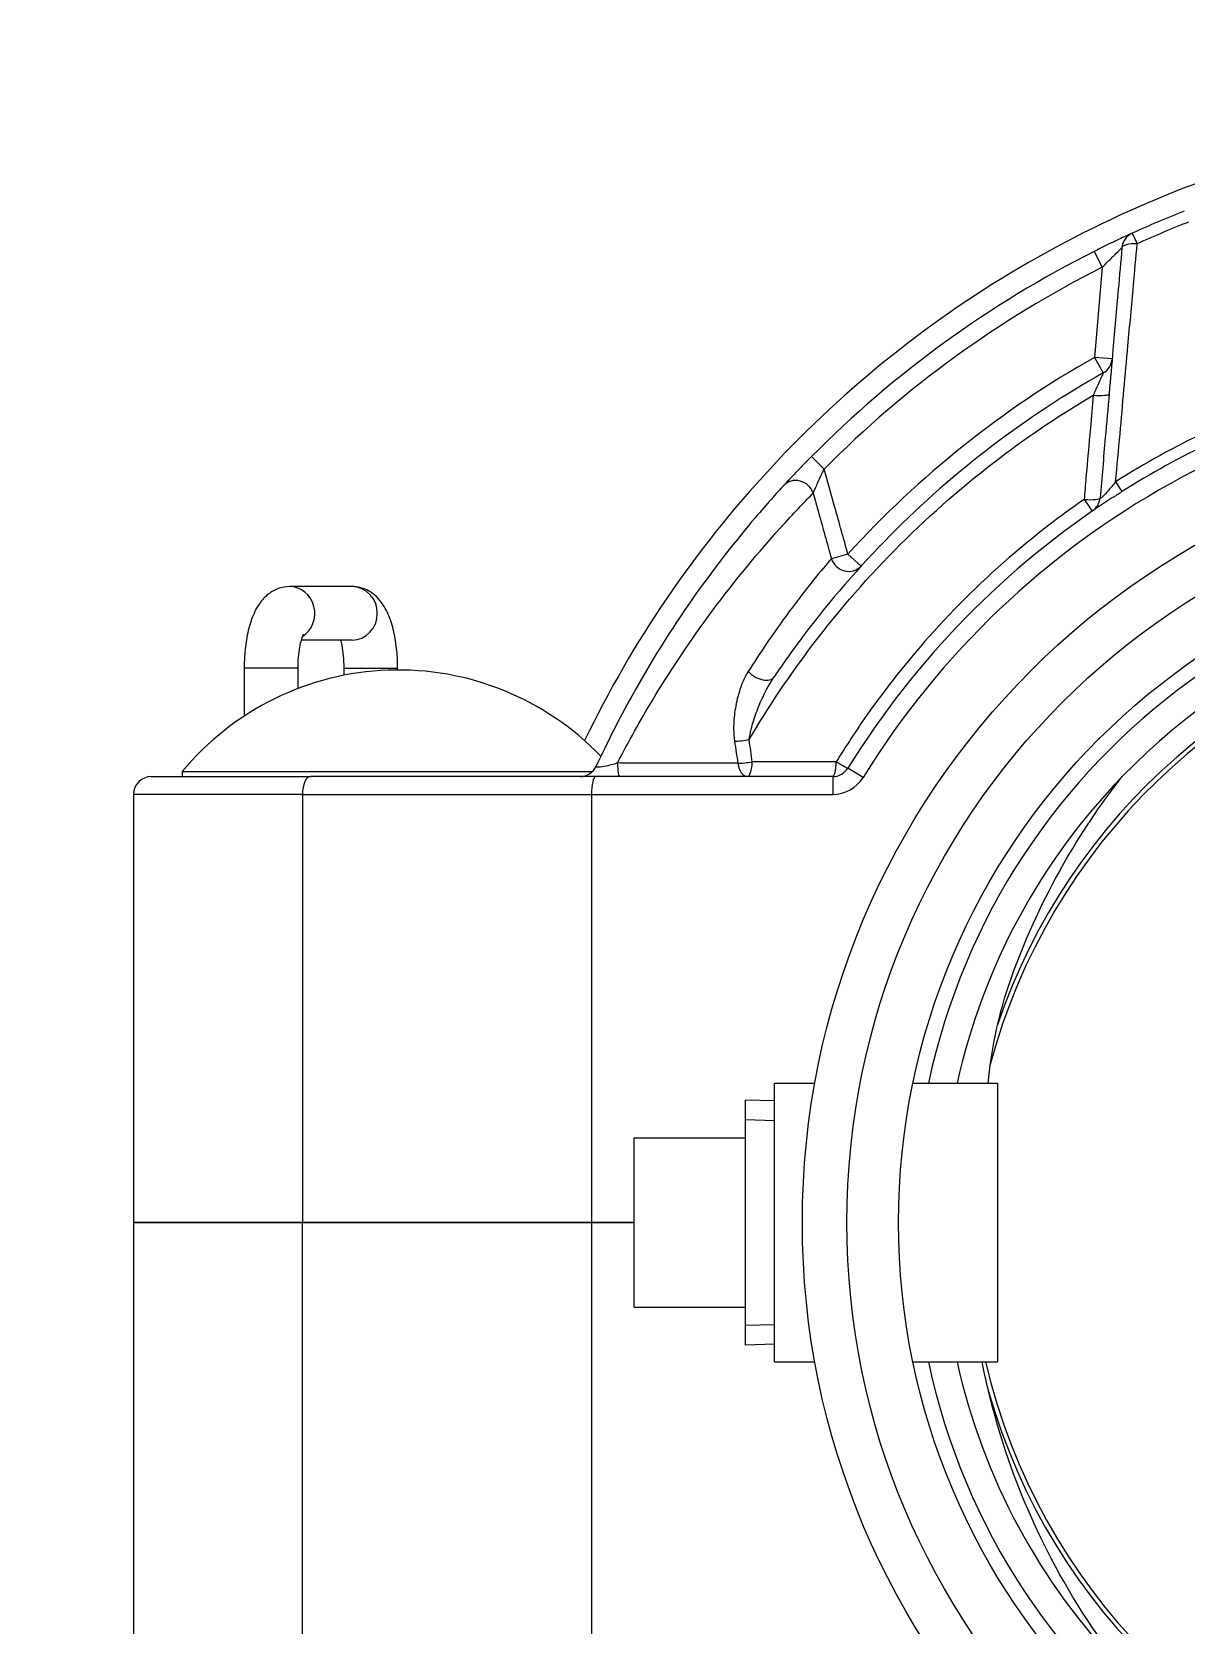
# Model space of a CAD drawing. Header units: millimetres. Extents: x -20146070 to 165023, y -3349561 to 35447.
# Drawn here: x -29120.3 to -29031.7, y -10992.3 to -10870 of the extents above; entities that cross this region are included whole.
import ezdxf
from ezdxf import colors
from ezdxf.entities.mleader import LeaderData, LeaderLine
from ezdxf.math import Vec2, Vec3

# ---------------------------------------------------------------- set-up
doc = ezdxf.new("R2010")
doc.units = ezdxf.units.MM
doc.header["$LTSCALE"] = 50
doc.linetypes.add('CONTINOUS', pattern=[0])
for name, color, linetype in [('ASPL- FM200-DEVICES', 8, 'Continuous'), ('F--FM 200 Cylinder', 8, 'Continuous'), ('M_FIREALAM-_E-', 10, 'Continuous')]:
    doc.layers.add(name, color=color, linetype=linetype)
doc.styles.add('RomanS', font='romans__.ttf', dxfattribs={"width": 0.75, "height": 40})
doc.linetypes.add('DRY_RISER', pattern='A,0.5,-0.2,["DR",Standard,S=0.1,R=0,X=-0.05,Y=-0.05],-0.2', length=0.9)

# ---------------------------------------------------------------- blocks, each defined once
blk = doc.blocks.new('180')
at = {"layer": 'ASPL- FM200-DEVICES', "color": 1, "lineweight": 5}
for p, q in [((-38711.478, -130315.397), (-38710.931, -130315.148)), ((-38705.032, -130316.427), (-38705.112, -130317.338)), ((-38698.745, -130316.25), (-38698.236, -130315.929)), ((-38710.546, -130317.345), (-38709.729, -130316.934)), ((-38709.729, -130316.934), (-38705.112, -130317.338)), ((-38705.112, -130317.338), (-38704.315, -130316.889)), ((-38667.92, -130322.311), (-38653.636, -130322.311)), ((-38667.92, -130326.638), (-38667.92, -130322.311)), ((-38653.636, -130326.638), (-38653.636, -130322.311)), ((-38694.42, -130329.296), (-38695.035, -130329.972)), ((-38683.585, -130329.199), (-38684.066, -130329.976)), ((-38695.035, -130329.972), (-38694.799, -130330.821)), ((-38699.394, -130331.188), (-38700.038, -130331.836)), ((-38683.632, -130330.754), (-38682.718, -130330.754)), ((-38683.632, -130330.754), (-38683.632, -130342.901)), ((-38682.718, -130343.118), (-38682.718, -130330.754)), ((-38667.92, -130333.738), (-38667.92, -130331.667)), ((-38653.636, -130333.738), (-38653.636, -130331.667)), ((-38653.636, -130333.738), (-38667.92, -130333.738)), ((-38667.009, -130333.738), (-38667.055, -130335.224)), ((-38665.993, -130333.738), (-38666.039, -130335.224)), ((-38655.517, -130335.224), (-38655.563, -130333.738)), ((-38654.547, -130333.738), (-38654.501, -130335.224)), ((-38654.501, -130335.224), (-38667.055, -130335.224)), ((-38665.12, -130340.937), (-38665.12, -130335.224)), ((-38656.436, -130340.937), (-38656.436, -130335.224)), ((-38656.436, -130340.937), (-38665.12, -130340.937)), ((-38660.778, -130343.118), (-38660.778, -130340.937)), ((-38660.778, -130340.937), (-38660.778, -130343.118)), ((-38683.898, -130364.089), (-38683.898, -130343.062)), ((-38683.632, -130342.901), (-38683.632, -130357.522)), ((-38682.718, -130357.933), (-38682.718, -130343.118)), ((-38682.718, -130343.118), (-38660.778, -130343.118)), ((-38660.778, -130357.933), (-38660.778, -130343.118)), ((-38660.778, -130343.118), (-38638.838, -130343.118)), ((-38660.778, -130343.118), (-38660.778, -130357.933)), ((-38689.197, -130355.796), (-38689.197, -130353.054)), ((-38689.095, -130353.054), (-38689.197, -130353.054)), ((-38693.368, -130355.382), (-38693.368, -130358.587)), ((-38690.626, -130355.382), (-38690.626, -130358.001)), ((-38688.824, -130355.796), (-38689.197, -130355.796)), ((-38683.632, -130365.677), (-38683.632, -130357.522)), ((-38682.718, -130357.933), (-38682.718, -130366.591)), ((-38682.718, -130357.933), (-38660.778, -130357.933)), ((-38660.778, -130357.933), (-38660.778, -130366.591)), ((-38638.838, -130357.933), (-38660.778, -130357.933)), ((-38660.778, -130366.591), (-38660.778, -130357.933)), ((-38689.197, -130358.173), (-38689.197, -130360.916)), ((-38689.197, -130358.173), (-38688.139, -130358.173)), ((-38689.197, -130360.916), (-38686.733, -130360.916)), ((-38683.898, -130364.089), (-38683.632, -130364.089)), ((-38682.718, -130366.591), (-38660.778, -130366.591)), ((-38660.778, -130366.591), (-38638.838, -130366.591))]:
    blk.add_line(p, q, dxfattribs=at)
for radius in [229.344, 229.022, 228.544, 39.995, 37.71, 35.059]:
    blk.add_circle((-38660.778, -130292.314), radius, dxfattribs=at)
for centre, radius, start, end in [((-38660.778, -130292.314), 235.904, 90, 270), ((-38660.778, -130292.314), 232.83, 90, 270), ((-38660.778, -130292.314), 229.973, 90, 270), ((-38660.778, -130292.314), 43.366, 121.72997, 238.27003), ((-38660.778, -130292.314), 34.282, 282.0247, 257.9753), ((-38660.778, -130292.314), 32.853, 128.65985, 225.92079), ((-38660.778, -130292.314), 31.653, 130.41923, 251.31866), ((-38660.778, -130292.314), 31.653, 285.85368, 49.58077), ((-38660.778, -130292.314), 31.425, 130.77505, 255.06562), ((-38660.778, -130292.314), 31.425, 283.13656, 49.22495), ((-38660.778, -130292.314), 44.882, 205.44599, 212.22827), ((-38660.778, -130292.314), 44.28, 205.44599, 212.22827), ((-38660.778, -130292.314), 55.708, 201.50758, 204.47894), ((-38660.778, -130292.314), 55.106, 201.50758, 204.47894), ((-38710.646, -130315.018), 0.914, 204.47894, 265), ((-38705.112, -130317.338), 0.914, 29.44223, 85), ((-38660.778, -130292.314), 44.28, 212.9672, 238.27003), ((-38660.778, -130292.314), 32.853, 225.92079, 257.44414), ((-38660.778, -130292.314), 32.853, 282.55586, 314.07921), ((-38660.778, -130292.314), 54.794, 206.7, 225.19056), ((-38697.991, -130317.961), 0.914, 34.57415, 85), ((-38660.778, -130292.314), 55.708, 206.7, 225.19056), ((-38660.778, -130292.314), 50.908, 209.44223, 227.70731), ((-38684.547, -130330.754), 1.828, 0, 58.27003), ((-38684.547, -130330.754), 0.914, 0, 58.27003), ((-38674.7, -130353.016), 14.395, 133.8603, 230.28486), ((-38684.547, -130343.706), 0.914, 0, 65.17943), ((-38682.718, -130365.677), 0.914, 180, 270)]:
    blk.add_arc(centre, radius, start, end, dxfattribs=at)
for centre, major_axis, ratio, start_param, end_param in [((-38710.646, -130315.018), (-0.08, -0.911), 0.30205, 4.881503, 6.283185), ((-38703.332, -130317.494), (0.08, 0.911), 0.16447, 4.827555, 6.283185), ((-38697.991, -130317.961), (0.08, 0.911), 0.164256, 4.830039, 6.283185), ((-38697.991, -130317.961), (0.753, 0.519), 0.013723, 4.91427, 6.283185), ((-38695.035, -130329.972), (0.615, 0.676), 0.950802, 4.17362, 6.283185), ((-38684.547, -130330.754), (0.481, 0.778), 0.039724, 4.976816, 6.283185), ((-38684.547, -130330.754), (0.914, 0), 0.205116, 0, 1.399902), ((-38697.919, -130332.599), (-0.62, -0.672), 0.946472, 4.183078, 6.283185), ((-38689.254, -130334.513), (0.511, 0.758), 0.599993, 4.331925, 6.283185), ((-38685.681, -130335.288), (0.13, -0.905), 0.210979, 0.961696, 1.82156), ((-38684.547, -130335.124), (0.914, 0), 0.275099, 0, 1.402869), ((-38684.547, -130335.124), (0.131, -0.905), 0.210615, 0.962931, 1.81783), ((-38684.547, -130335.124), (0.914, 0), 0.558658, 4.967973, 6.283185), ((-38684.547, -130341.677), (0.914, 0), 0.120855, 4.9525, 6.283185), ((-38682.718, -130342.901), (-0.914, 0), 0.237088, 0, 1.570796), ((-38691.997, -130355.382), (-1.371, 0), 0.939693, 3.141593, 6.283185), ((-38691.997, -130358.587), (-1.371, 0), 0.939693, 3.670003, 6.283185), ((-38682.718, -130357.522), (-0.914, 0), 0.448941, 0, 1.570796)]:
    blk.add_ellipse(centre, major_axis=major_axis, ratio=ratio, start_param=start_param, end_param=end_param, dxfattribs=at)
for points, knots in [([(-38717.25, -130286.141), (-38717.628, -130289.598), (-38717.688, -130293.088), (-38717.427, -130296.565), (-38717.212, -130299.43), (-38716.779, -130302.281), (-38716.135, -130305.073), (-38715.507, -130307.798), (-38714.679, -130310.473), (-38713.658, -130313.075), (-38711.591, -130318.338), (-38708.719, -130323.311), (-38705.197, -130327.729), (-38701.673, -130332.149), (-38697.466, -130336.056), (-38692.789, -130339.245), (-38690.46, -130340.834), (-38688.015, -130342.247), (-38685.477, -130343.473)], [0.0184051, 0.0184051, 0.0184051, 0.0184051, 0.0476837, 0.0476837, 0.0476837, 0.0718112, 0.0718112, 0.0718112, 0.0953563, 0.0953563, 0.0953563, 0.1429923, 0.1429923, 0.1429923, 0.190647, 0.190647, 0.190647, 0.2143814, 0.2143814, 0.2143814, 0.2143814]), ([(-38711.478, -130315.397), (-38711.478, -130315.397), (-38711.471, -130315.413), (-38711.419, -130315.527), (-38711.329, -130315.725), (-38711.096, -130316.22), (-38710.963, -130316.499), (-38710.733, -130316.97), (-38710.639, -130317.159), (-38710.546, -130317.345)], [-0.3442745, -0.3442745, -0.3442745, -0.3442745, -0.3002737, -0.3002737, -0.177681, -0.177681, -0.0683388, -0.0683388, 0, 0, 0, 0]), ([(-38698.745, -130316.25), (-38699.564, -130316.175), (-38700.382, -130316.101), (-38702.704, -130315.89), (-38704.207, -130315.754), (-38705.707, -130315.619), (-38706.736, -130315.526), (-38707.764, -130315.433), (-38709.505, -130315.276), (-38710.218, -130315.212), (-38710.931, -130315.148)], [0.239884, 0.239884, 0.239884, 0.239884, 0.524535, 0.524535, 1.04907, 1.04907, 1.04907, 1.408748, 1.408748, 1.658767, 1.658767, 1.658767, 1.658767]), ([(-38709.729, -130316.934), (-38709.829, -130316.838), (-38709.928, -130316.741), (-38710.174, -130316.497), (-38710.317, -130316.353), (-38710.565, -130316.098), (-38710.663, -130315.996), (-38710.718, -130315.937), (-38710.726, -130315.929), (-38710.726, -130315.929)], [0, 0, 0, 0, 0.0683388, 0.0683388, 0.177681, 0.177681, 0.3002737, 0.3002737, 0.3442745, 0.3442745, 0.3442745, 0.3442745]), ([(-38710.726, -130315.929), (-38710.014, -130315.991), (-38709.301, -130316.054), (-38707.563, -130316.206), (-38706.537, -130316.296), (-38705.509, -130316.386), (-38704.011, -130316.517), (-38702.511, -130316.648), (-38699.977, -130316.87), (-38698.945, -130316.96), (-38697.911, -130317.05)], [-1.658767, -1.658767, -1.658767, -1.658767, -1.408748, -1.408748, -1.04907, -1.04907, -1.04907, -0.524535, -0.524535, -0.164528, -0.164528, -0.164528, -0.164528]), ([(-38698.745, -130316.25), (-38698.583, -130316.383), (-38698.421, -130316.518), (-38698.06, -130316.832), (-38697.892, -130316.993), (-38697.889, -130317.047), (-38697.896, -130317.052), (-38697.911, -130317.05)], [0, 0, 0, 0, 0.0994273, 0.0994273, 0.2585109, 0.2585109, 0.2961763, 0.2961763, 0.2961763, 0.2961763]), ([(-38673.691, -130321.466), (-38675.533, -130320.783), (-38677.336, -130319.946), (-38680.66, -130318.066), (-38682.194, -130317.04), (-38683.632, -130315.915)], [4.042203, 4.042203, 4.042203, 4.042203, 4.664245, 4.664245, 5.242021, 5.242021, 5.242021, 5.242021]), ([(-38637.924, -130315.915), (-38639.759, -130317.349), (-38641.794, -130318.657), (-38646.148, -130320.868), (-38648.468, -130321.772), (-38651.771, -130322.688), (-38652.701, -130322.908), (-38653.636, -130323.091)], [0, 0, 0, 0, 0.777196, 0.777196, 1.554392, 1.554392, 1.854047, 1.854047, 1.854047, 1.854047]), ([(-38704.315, -130316.889), (-38704.315, -130316.889), (-38704.309, -130316.892), (-38704.278, -130316.906), (-38704.243, -130316.921), (-38704.135, -130316.97), (-38704.052, -130317.007), (-38703.839, -130317.102), (-38703.702, -130317.163), (-38703.434, -130317.284), (-38703.305, -130317.343), (-38703.174, -130317.402)], [0, 0, 0, 0, 0.032687, 0.032687, 0.0849863, 0.0849863, 0.1529753, 0.1529753, 0.235611, 0.235611, 0.304269, 0.304269, 0.304269, 0.304269]), ([(-38704.315, -130316.889), (-38703.198, -130318.868), (-38701.941, -130320.779), (-38699.161, -130324.431), (-38697.637, -130326.168), (-38696.009, -130327.785), (-38694.381, -130329.402), (-38692.634, -130330.914), (-38690.12, -130332.801), (-38689.437, -130333.287), (-38688.743, -130333.755)], [0.007268, 0.007268, 0.007268, 0.007268, 0.751067, 0.751067, 1.502133, 1.502133, 1.502133, 2.2532, 2.2532, 2.526105, 2.526105, 2.526105, 2.526105]), ([(-38703.174, -130317.402), (-38702.618, -130317.451), (-38702.061, -130317.499), (-38700.651, -130317.622), (-38699.797, -130317.696), (-38698.944, -130317.77), (-38698.573, -130317.803), (-38698.203, -130317.835), (-38697.833, -130317.867)], [0.100993, 0.100993, 0.100993, 0.100993, 0.2897145, 0.2897145, 0.5794289, 0.5794289, 0.5794289, 0.705031, 0.705031, 0.705031, 0.705031]), ([(-38685.528, -130335.037), (-38687.209, -130334.044), (-38688.837, -130332.951), (-38692.207, -130330.39), (-38693.923, -130328.89), (-38695.522, -130327.289), (-38697.12, -130325.689), (-38698.617, -130323.971), (-38701.142, -130320.635), (-38702.207, -130319.044), (-38703.174, -130317.402)], [-2.899582, -2.899582, -2.899582, -2.899582, -2.2532, -2.2532, -1.502133, -1.502133, -1.502133, -0.751067, -0.751067, -0.119027, -0.119027, -0.119027, -0.119027]), ([(-38697.833, -130317.867), (-38696.984, -130319.093), (-38696.072, -130320.279), (-38693.771, -130322.98), (-38692.334, -130324.449), (-38690.804, -130325.811), (-38689.53, -130326.946), (-38688.186, -130328.012), (-38686.005, -130329.546), (-38685.206, -130330.071), (-38684.391, -130330.569)], [0.186997, 0.186997, 0.186997, 0.186997, 0.684749, 0.684749, 1.369498, 1.369498, 1.369498, 1.940163, 1.940163, 2.258899, 2.258899, 2.258899, 2.258899]), ([(-38667.92, -130322.789), (-38668.753, -130322.71), (-38669.584, -130322.584), (-38671.525, -130322.179), (-38672.627, -130321.861), (-38673.691, -130321.466)], [0.6941192, 0.6941192, 0.6941192, 0.6941192, 0.9581023, 0.9581023, 1.3173145, 1.3173145, 1.3173145, 1.3173145]), ([(-38695.035, -130329.972), (-38695.829, -130330.193), (-38696.623, -130330.414), (-38698.076, -130330.82), (-38698.735, -130331.004), (-38699.394, -130331.188)], [-0.564208, -0.564208, -0.564208, -0.564208, -0.2893577, -0.2893577, -0.0612978, -0.0612978, -0.0612978, -0.0612978]), ([(-38698.155, -130331.753), (-38698.177, -130331.744), (-38698.205, -130331.732), (-38698.292, -130331.694), (-38698.358, -130331.665), (-38698.517, -130331.595), (-38698.61, -130331.553), (-38698.847, -130331.446), (-38698.998, -130331.376), (-38699.232, -130331.266), (-38699.313, -130331.227), (-38699.394, -130331.188)], [-0.2864885, -0.2864885, -0.2864885, -0.2864885, -0.2507099, -0.2507099, -0.1934642, -0.1934642, -0.131826, -0.131826, -0.0453057, -0.0453057, 0, 0, 0, 0]), ([(-38698.155, -130331.753), (-38697.831, -130331.663), (-38697.506, -130331.573), (-38696.387, -130331.262), (-38695.593, -130331.041), (-38694.799, -130330.821)], [0.1769403, 0.1769403, 0.1769403, 0.1769403, 0.2893577, 0.2893577, 0.564208, 0.564208, 0.564208, 0.564208]), ([(-38694.799, -130330.821), (-38694.515, -130331.065), (-38694.133, -130331.385), (-38693.079, -130332.234), (-38692.361, -130332.79), (-38690.791, -130333.92), (-38689.944, -130334.496), (-38689.022, -130335.079)], [0.09152, 0.09152, 0.09152, 0.09152, 0.505144, 0.505144, 1.010289, 1.010289, 1.471599, 1.471599, 1.471599, 1.471599]), ([(-38684.391, -130330.569), (-38684.391, -130330.739), (-38684.391, -130330.908), (-38684.392, -130331.576), (-38684.392, -130332.074), (-38684.392, -130332.569), (-38684.392, -130332.983), (-38684.393, -130333.396), (-38684.393, -130334.165), (-38684.393, -130334.522), (-38684.394, -130334.876)], [0.1138295, 0.1138295, 0.1138295, 0.1138295, 0.1722234, 0.1722234, 0.3444468, 0.3444468, 0.3444468, 0.4884302, 0.4884302, 0.6138244, 0.6138244, 0.6138244, 0.6138244]), ([(-38700.038, -130331.836), (-38699.94, -130331.934), (-38699.841, -130332.031), (-38699.557, -130332.309), (-38699.374, -130332.486), (-38699.088, -130332.759), (-38698.974, -130332.866), (-38698.783, -130333.045), (-38698.703, -130333.119), (-38698.598, -130333.216), (-38698.565, -130333.247), (-38698.539, -130333.271)], [0, 0, 0, 0, 0.0453057, 0.0453057, 0.131826, 0.131826, 0.1934642, 0.1934642, 0.2507099, 0.2507099, 0.2864885, 0.2864885, 0.2864885, 0.2864885]), ([(-38684.329, -130341.784), (-38685.431, -130341.216), (-38686.503, -130340.617), (-38689.296, -130338.939), (-38690.934, -130337.82), (-38692.393, -130336.722), (-38694.034, -130335.489), (-38695.468, -130334.262), (-38697.228, -130332.657), (-38697.781, -130332.122), (-38698.155, -130331.753)], [-2.546419, -2.546419, -2.546419, -2.546419, -2.127713, -2.127713, -1.418475, -1.418475, -1.418475, -0.621284, -0.621284, -0.100319, -0.100319, -0.100319, -0.100319]), ([(-38698.539, -130333.271), (-38698.159, -130333.622), (-38697.597, -130334.13), (-38695.809, -130335.652), (-38694.352, -130336.815), (-38692.686, -130337.978), (-38691.205, -130339.014), (-38689.541, -130340.066), (-38686.6, -130341.694), (-38685.398, -130342.304), (-38684.163, -130342.876)], [0.100319, 0.100319, 0.100319, 0.100319, 0.621284, 0.621284, 1.418475, 1.418475, 1.418475, 2.127713, 2.127713, 2.588683, 2.588683, 2.588683, 2.588683]), ([(-38685.528, -130335.037), (-38685.702, -130335.011), (-38685.879, -130334.974), (-38686.339, -130334.861), (-38686.62, -130334.773), (-38687.181, -130334.569), (-38687.46, -130334.452), (-38688.088, -130334.155), (-38688.435, -130333.963), (-38688.743, -130333.755)], [0, 0, 0, 0, 0.0712639, 0.0712639, 0.1852862, 0.1852862, 0.3023379, 0.3023379, 0.4595938, 0.4595938, 0.4595938, 0.4595938]), ([(-38689.022, -130335.079), (-38688.71, -130335.277), (-38688.34, -130335.434), (-38687.655, -130335.644), (-38687.346, -130335.715), (-38686.717, -130335.808), (-38686.397, -130335.834), (-38685.864, -130335.827), (-38685.657, -130335.813), (-38685.45, -130335.783)], [-0.4595938, -0.4595938, -0.4595938, -0.4595938, -0.3023379, -0.3023379, -0.1852862, -0.1852862, -0.0712639, -0.0712639, 0, 0, 0, 0]), ([(-38684.394, -130334.876), (-38684.575, -130334.902), (-38684.755, -130334.927), (-38684.936, -130334.953), (-38685.133, -130334.981), (-38685.331, -130335.009), (-38685.528, -130335.037)], [-0.2435308, -0.2435308, -0.2435308, -0.2435308, -0.1812535, -0.1812535, -0.1812535, -0.1132328, -0.1132328, -0.1132328, -0.1132328]), ([(-38685.45, -130335.783), (-38685.252, -130335.754), (-38685.055, -130335.726), (-38684.858, -130335.697), (-38684.677, -130335.671), (-38684.496, -130335.645), (-38684.316, -130335.618)], [0.1132328, 0.1132328, 0.1132328, 0.1132328, 0.1812535, 0.1812535, 0.1812535, 0.2435308, 0.2435308, 0.2435308, 0.2435308]), ([(-38684.316, -130335.618), (-38684.316, -130335.895), (-38684.316, -130336.178), (-38684.317, -130337.115), (-38684.318, -130337.79), (-38684.32, -130338.481), (-38684.321, -130339.173), (-38684.323, -130339.887), (-38684.326, -130341), (-38684.328, -130341.392), (-38684.329, -130341.784)], [0.1468067, 0.1468067, 0.1468067, 0.1468067, 0.2636455, 0.2636455, 0.5272911, 0.5272911, 0.5272911, 0.7909366, 0.7909366, 0.9326924, 0.9326924, 0.9326924, 0.9326924]), ([(-38684.329, -130341.784), (-38684.305, -130341.861), (-38684.281, -130341.94), (-38684.224, -130342.14), (-38684.194, -130342.259), (-38684.138, -130342.511), (-38684.118, -130342.635), (-38684.106, -130342.816), (-38684.115, -130342.869), (-38684.146, -130342.881), (-38684.154, -130342.88), (-38684.163, -130342.876)], [0, 0, 0, 0, 0.0442614, 0.0442614, 0.1150797, 0.1150797, 0.2071434, 0.2071434, 0.3019298, 0.3019298, 0.3296732, 0.3296732, 0.3296732, 0.3296732]), ([(-38689.197, -130353.054), (-38689.54, -130353.054), (-38689.882, -130353.072), (-38690.546, -130353.146), (-38690.868, -130353.201), (-38691.48, -130353.353), (-38691.769, -130353.448), (-38692.324, -130353.709), (-38692.596, -130353.87), (-38692.945, -130354.237), (-38693.033, -130354.347), (-38693.229, -130354.67), (-38693.324, -130354.912), (-38693.364, -130355.244), (-38693.368, -130355.313), (-38693.368, -130355.382)], [4.712389, 4.712389, 4.712389, 4.712389, 5.026548, 5.026548, 5.340708, 5.340708, 5.654867, 5.654867, 5.969026, 5.969026, 6.078928, 6.078928, 6.241544, 6.241544, 6.283185, 6.283185, 6.283185, 6.283185]), ([(-38689.197, -130355.796), (-38689.408, -130355.796), (-38689.619, -130355.806), (-38690.012, -130355.843), (-38690.194, -130355.87), (-38690.455, -130355.923), (-38690.547, -130355.946), (-38690.626, -130355.969)], [4.712389, 4.712389, 4.712389, 4.712389, 4.9836984, 4.9836984, 5.2479494, 5.2479494, 5.4154769, 5.4154769, 5.4154769, 5.4154769]), ([(-38690.928, -130357.883), (-38690.928, -130357.883), (-38690.925, -130357.885), (-38690.905, -130357.897), (-38690.875, -130357.912), (-38690.781, -130357.951), (-38690.71, -130357.976), (-38690.523, -130358.03), (-38690.4, -130358.059), (-38690.107, -130358.112), (-38689.932, -130358.135), (-38689.571, -130358.166), (-38689.384, -130358.173), (-38689.197, -130358.173)], [0.47808, 0.47808, 0.47808, 0.47808, 0.542092, 0.542092, 0.689277, 0.689277, 0.868185, 0.868185, 1.083816, 1.083816, 1.330686, 1.330686, 1.570796, 1.570796, 1.570796, 1.570796]), ([(-38693.368, -130358.587), (-38693.368, -130358.792), (-38693.329, -130358.996), (-38693.192, -130359.373), (-38693.09, -130359.542), (-38692.832, -130359.871), (-38692.671, -130360.01), (-38692.241, -130360.314), (-38691.967, -130360.439), (-38691.389, -130360.645), (-38691.086, -130360.722), (-38690.448, -130360.838), (-38690.116, -130360.877), (-38689.585, -130360.91), (-38689.391, -130360.916), (-38689.197, -130360.916)], [0, 0, 0, 0, 0.123851, 0.123851, 0.261782, 0.261782, 0.450592, 0.450592, 0.764752, 0.764752, 1.078911, 1.078911, 1.39307, 1.39307, 1.570796, 1.570796, 1.570796, 1.570796])]:
    blk.add_open_spline(points, degree=3, knots=knots, dxfattribs=at)
blk.add_open_spline([(-38697.929, -130316.41), (-38698.03, -130316.253), (-38698.134, -130316.09), (-38698.236, -130315.929)], degree=3, dxfattribs=at)
blk = doc.blocks.new('SMOKE')
at = {"color": 7, "linetype": 'CONTINOUS'}
ml = blk.add_multileader_mtext('Standard', dxfattribs=at)
ml.set_content('{\\fArial|b0|i0|c0|p34;S}', color=7, style='RomanS')
ml.set_leader_properties(color=10)
ml.build(insert=Vec2(0, 0))
ml.multileader.update_dxf_attribs({"dogleg_length": 3.341, "arrow_head_size": 171.113, "scale": 50})
ctx = ml.context
ctx.base_point, ctx.scale, ctx.char_height, ctx.arrow_head_size, ctx.landing_gap_size, ctx.plane_origin = Vec3(10040458.851, 1663039.052), 50, 256.66875, 171.113, 171.113, Vec3(10036247.199, 1658323.42)
notes = []
notes.append((ctx, [(0, (0, 0, 0), (0, 0), (1, 0), 1, [])]))
ctx.mtext.insert, ctx.mtext.flow_direction = Vec3(10040629.963, 1663169.575), 5
for ctx, leaders in notes:
    for number, flags, end, landing, length, lines in leaders:
        leader = LeaderData()
        leader.index, (leader.has_last_leader_line, leader.has_dogleg_vector, leader.attachment_direction) = number, flags
        leader.last_leader_point, leader.dogleg_vector, leader.dogleg_length = Vec3(end), Vec3(landing), length
        for number, points, colour, breaks in lines:
            line = LeaderLine()
            line.index, line.vertices, line.color, line.breaks = number, Vec3.list(points), colors.encode_raw_color(colour), breaks
            leader.lines.append(line)
        ctx.leaders.append(leader)

msp = doc.modelspace()

# ---------------------------------------------------------------- block references
at = {"layer": 'F--FM 200 Cylinder', "linetype": 'DRY_RISER', "lineweight": -3, "xscale": 1.5, "yscale": 1.5, "zscale": 1.5, "rotation": 270}
msp.add_blockref('180', (166437.44, -68952.71), dxfattribs=at)

# ---------------------------------------------------------------- next in the draw order: leaders
at = {"layer": 'M_FIREALAM-_E-', "lineweight": 20}
ml = msp.add_multileader_mtext('Standard', dxfattribs=at)
ml.set_content('{\\fArial|b0|i0|c0|p34;\\L\\C7;LEGENDS:}', color=10, style='RomanS')
ml.set_leader_properties(color=12)
ml.build(insert=Vec2(0, 0))
ml.multileader.update_dxf_attribs({"dogleg_length": 9.41, "arrow_head_size": 337.5, "scale": 75})
ctx = ml.context
ctx.base_point, ctx.scale, ctx.char_height, ctx.arrow_head_size, ctx.landing_gap_size, ctx.plane_origin = Vec3(-65728.98, -13081.17), 75, 525, 337.5, 225, Vec3(-66733.41, -15653.38)
notes = []
notes.append((ctx, [(0, (0, 0, 0), (0, 0), (1, 0), 1, [])]))
ctx.mtext.insert, ctx.mtext.width, ctx.mtext.defined_height, ctx.mtext.line_spacing_style, ctx.mtext.flow_direction = Vec3(-65503.98, -12766.17), 2889.8019, 1558.42, 2, 5
ctx.mtext.has_bg_fill, ctx.mtext.bg_color, ctx.mtext.bg_scale_factor, ctx.mtext.bg_transparency, ctx.mtext.use_window_bg_color = 1, -1073741824, 1.5, 0, 1
for ctx, leaders in notes:
    for number, flags, end, landing, length, lines in leaders:
        leader = LeaderData()
        leader.index, (leader.has_last_leader_line, leader.has_dogleg_vector, leader.attachment_direction) = number, flags
        leader.last_leader_point, leader.dogleg_vector, leader.dogleg_length = Vec3(end), Vec3(landing), length
        for number, points, colour, breaks in lines:
            line = LeaderLine()
            line.index, line.vertices, line.color, line.breaks = number, Vec3.list(points), colors.encode_raw_color(colour), breaks
            leader.lines.append(line)
        ctx.leaders.append(leader)

# ---------------------------------------------------------------- next in the draw order: leaders
at = {"color": 7, "linetype": 'CONTINOUS'}
ml = msp.add_multileader_mtext('Standard', dxfattribs=at)
ml.set_content('{\\fArial|b0|i0|c0|p34;RM}', color=7, style='RomanS')
ml.set_leader_properties(color=10)
ml.build(insert=Vec2(0, 0))
ml.multileader.update_dxf_attribs({"dogleg_length": 3.34, "arrow_head_size": 253.5, "scale": 50})
ctx = ml.context
ctx.base_point, ctx.scale, ctx.char_height, ctx.arrow_head_size, ctx.landing_gap_size, ctx.plane_origin = Vec3(-65196.41, -28746.2), 50, 380.25, 253.5, 253.5, Vec3(-71435.9, -35735.57)
notes = []
notes.append((ctx, [(0, (0, 0, 0), (0, 0), (1, 0), 1, [])]))
ctx.mtext.insert, ctx.mtext.rotation, ctx.mtext.flow_direction = Vec3(-64942.91, -28556.08), 6.283185, 5
at = {"color": 4, "linetype": 'CONTINOUS'}
ml = msp.add_multileader_mtext('Standard', dxfattribs=at)
ml.set_content('{\\fArial|b0|i0|c0|p34;HR}', color=4, style='RomanS')
ml.set_leader_properties(color=10)
ml.build(insert=Vec2(0, 0))
ml.multileader.update_dxf_attribs({"dogleg_length": 3.34, "arrow_head_size": 253.5, "scale": 50})
ctx = ml.context
ctx.base_point, ctx.scale, ctx.char_height, ctx.arrow_head_size, ctx.landing_gap_size, ctx.plane_origin = Vec3(-65098.39, -32926.88), 50, 380.25, 253.5, 253.5, Vec3(-71337.87, -39916.24)
notes.append((ctx, [(0, (0, 0, 0), (0, 0), (1, 0), 1, [])]))
ctx.mtext.insert, ctx.mtext.flow_direction = Vec3(-64844.89, -32736.75), 5
for ctx, leaders in notes:
    for number, flags, end, landing, length, lines in leaders:
        leader = LeaderData()
        leader.index, (leader.has_last_leader_line, leader.has_dogleg_vector, leader.attachment_direction) = number, flags
        leader.last_leader_point, leader.dogleg_vector, leader.dogleg_length = Vec3(end), Vec3(landing), length
        for number, points, colour, breaks in lines:
            line = LeaderLine()
            line.index, line.vertices, line.color, line.breaks = number, Vec3.list(points), colors.encode_raw_color(colour), breaks
            leader.lines.append(line)
        ctx.leaders.append(leader)

# ---------------------------------------------------------------- next in the draw order: leaders
at = {"layer": 'M_FIREALAM-_E-', "lineweight": 20}
ml = msp.add_multileader_mtext('Standard', dxfattribs=at)
ml.set_content('{\\fArial|b0|i0|c0|p34;\\L\\C7;LEGENDS:}', color=10, style='RomanS')
ml.set_leader_properties(color=12)
ml.build(insert=Vec2(0, 0))
ml.multileader.update_dxf_attribs({"dogleg_length": 9.41, "arrow_head_size": 337.5, "scale": 75})
ctx = ml.context
ctx.base_point, ctx.scale, ctx.char_height, ctx.arrow_head_size, ctx.landing_gap_size, ctx.plane_origin = Vec3(-52199.98, -12847.17), 75, 525, 337.5, 225, Vec3(-53204.41, -15419.38)
notes = []
notes.append((ctx, [(0, (0, 0, 0), (0, 0), (1, 0), 1, [])]))
ctx.mtext.insert, ctx.mtext.width, ctx.mtext.defined_height, ctx.mtext.line_spacing_style, ctx.mtext.flow_direction = Vec3(-51974.98, -12532.17), 2889.8019, 1558.42, 2, 5
ctx.mtext.has_bg_fill, ctx.mtext.bg_color, ctx.mtext.bg_scale_factor, ctx.mtext.bg_transparency, ctx.mtext.use_window_bg_color = 1, -1073741824, 1.5, 0, 1
for ctx, leaders in notes:
    for number, flags, end, landing, length, lines in leaders:
        leader = LeaderData()
        leader.index, (leader.has_last_leader_line, leader.has_dogleg_vector, leader.attachment_direction) = number, flags
        leader.last_leader_point, leader.dogleg_vector, leader.dogleg_length = Vec3(end), Vec3(landing), length
        for number, points, colour, breaks in lines:
            line = LeaderLine()
            line.index, line.vertices, line.color, line.breaks = number, Vec3.list(points), colors.encode_raw_color(colour), breaks
            leader.lines.append(line)
        ctx.leaders.append(leader)

# ---------------------------------------------------------------- next in the draw order: block references
at = {"layer": 'M_FIREALAM-_E-', "xscale": 1.28, "yscale": 1.28, "zscale": 1.28}
for p in [(-12842896.26, -2136319.15), (-12837356.49, -2137100.4), (-12842882.17, -2139119.15)]:
    msp.add_blockref('SMOKE', p, dxfattribs=at)

# ---------------------------------------------------------------- next in the draw order: leaders
at = {"layer": 'M_FIREALAM-_E-', "lineweight": 20}
ml = msp.add_multileader_mtext('Standard', dxfattribs=at)
ml.set_content('{\\fArial|b0|i0|c0|p34;\\L\\C7;LEGENDS:}', color=10, style='RomanS')
ml.set_leader_properties(color=12)
ml.build(insert=Vec2(0, 0))
ml.multileader.update_dxf_attribs({"dogleg_length": 9.41, "arrow_head_size": 337.5, "scale": 75})
ctx = ml.context
ctx.base_point, ctx.scale, ctx.char_height, ctx.arrow_head_size, ctx.landing_gap_size, ctx.plane_origin = Vec3(-164313.36, -12659.21), 75, 525, 337.5, 225, Vec3(-165317.79, -15231.43)
notes = []
notes.append((ctx, [(0, (0, 0, 0), (0, 0), (1, 0), 1, [])]))
ctx.mtext.insert, ctx.mtext.width, ctx.mtext.defined_height, ctx.mtext.line_spacing_style, ctx.mtext.flow_direction = Vec3(-164088.36, -12344.21), 2889.8019, 1558.42, 2, 5
ctx.mtext.has_bg_fill, ctx.mtext.bg_color, ctx.mtext.bg_scale_factor, ctx.mtext.bg_transparency, ctx.mtext.use_window_bg_color = 1, -1073741824, 1.5, 0, 1
for ctx, leaders in notes:
    for number, flags, end, landing, length, lines in leaders:
        leader = LeaderData()
        leader.index, (leader.has_last_leader_line, leader.has_dogleg_vector, leader.attachment_direction) = number, flags
        leader.last_leader_point, leader.dogleg_vector, leader.dogleg_length = Vec3(end), Vec3(landing), length
        for number, points, colour, breaks in lines:
            line = LeaderLine()
            line.index, line.vertices, line.color, line.breaks = number, Vec3.list(points), colors.encode_raw_color(colour), breaks
            leader.lines.append(line)
        ctx.leaders.append(leader)

doc.saveas('drawing.dxf')
